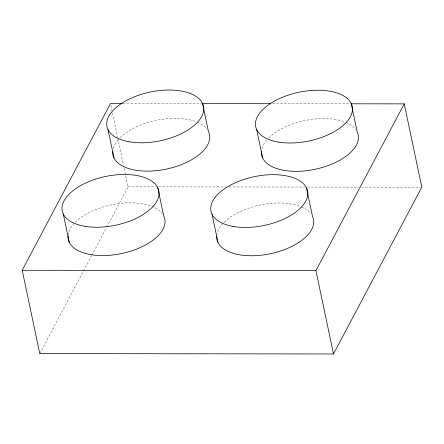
<?xml version="1.0" encoding="UTF-8"?>
<svg xmlns="http://www.w3.org/2000/svg" width="444" height="444" viewBox="0 0 444 444"><rect width="100%" height="100%" fill="white"/><g stroke="black" fill="none" stroke-linecap="round" stroke-linejoin="round"><path stroke-width="0.33" stroke-dasharray="2.22 1.67" d="M39.76 353.591L91.514 255.855M91.836 255.245L106.388 227.755M106.715 227.145L128.061 186.824L124.065 167.854M122.971 103.508L201.254 103.607M272.61 103.702L350.199 103.802M128.061 186.824L155.772 186.863M158.541 186.863L225.741 186.952M229.209 186.957L304.723 187.057M307.492 187.057L358.758 187.124M361.527 187.129L420.413 187.202M110.928 105.522L111.927 110.267M112.499 112.976L117.638 137.368M117.782 138.045L123.493 165.146M261.943 148.64A49.323 24.881 -11.9 0 1 266.744 140.121M268.659 138.051A49.323 24.881 -11.9 0 1 345.277 122.117M345.932 122.389A49.323 24.881 -11.9 0 1 355.905 129.687M113.214 148.446A49.323 24.881 -11.9 0 1 118.942 138.883M119.93 137.862A49.323 24.881 -11.9 0 1 196.548 121.928M197.203 122.194A49.323 24.881 -11.9 0 1 207.176 129.498M216.766 235.548A49.323 24.881 -11.9 0 1 248.557 208.219A49.323 24.881 -11.9 0 1 300.566 206.56M301.226 206.826A49.323 24.881 -11.9 0 1 310.811 213.614M68.037 235.353A49.323 24.881 -11.9 0 1 74.237 223.326M75.225 222.3A49.323 24.881 -11.9 0 1 151.26 206.138M151.837 206.366A49.323 24.881 -11.9 0 1 162.465 213.936"/><path stroke-width="0.67" d="M350.893 103.802L404.24 103.868L421.8 187.207L333.5 353.973L39.76 353.591L22.2 270.257L110.501 103.491L122.278 103.508M333.5 353.973L315.939 270.635L404.24 103.868M201.948 103.607L270.529 103.696M22.2 270.257L315.939 270.635M351.204 103.463L357.176 131.801A49.323 24.881 -11.9 0 1 314.818 169.342A49.323 24.881 -11.9 0 1 261.427 151.715M306.493 187.906L312.465 216.239A49.323 24.881 -11.9 0 1 270.107 253.779A49.323 24.881 -11.9 0 1 216.716 236.153M256.732 129.748L262.704 158.081M202.475 103.274L208.447 131.607A49.323 24.881 -11.9 0 1 166.089 169.147A49.323 24.881 -11.9 0 1 112.698 151.521M212.021 214.186L217.993 242.524M157.764 187.712L163.736 216.045A49.323 24.881 -11.9 0 1 121.379 253.591A49.323 24.881 -11.9 0 1 67.993 235.958M108.003 129.554L113.975 157.892M63.292 213.997L69.264 242.33M129.715 141.886A49.323 24.881 -11.9 0 0 203.746 109.646A49.323 24.881 -11.9 0 0 132.251 97.713A49.323 24.881 -11.9 0 0 129.715 141.886M278.444 142.08A49.323 24.881 -11.9 0 0 352.475 109.835A49.323 24.881 -11.9 0 0 280.98 97.908A49.323 24.881 -11.9 0 0 278.444 142.08M233.733 226.518A49.323 24.881 -11.9 0 0 307.77 194.272A49.323 24.881 -11.9 0 0 236.275 182.345A49.323 24.881 -11.9 0 0 233.733 226.518M85.004 226.323A49.323 24.881 -11.9 0 0 159.041 194.084A49.323 24.881 -11.9 0 0 87.546 182.151A49.323 24.881 -11.9 0 0 85.004 226.323"/></g></svg>
